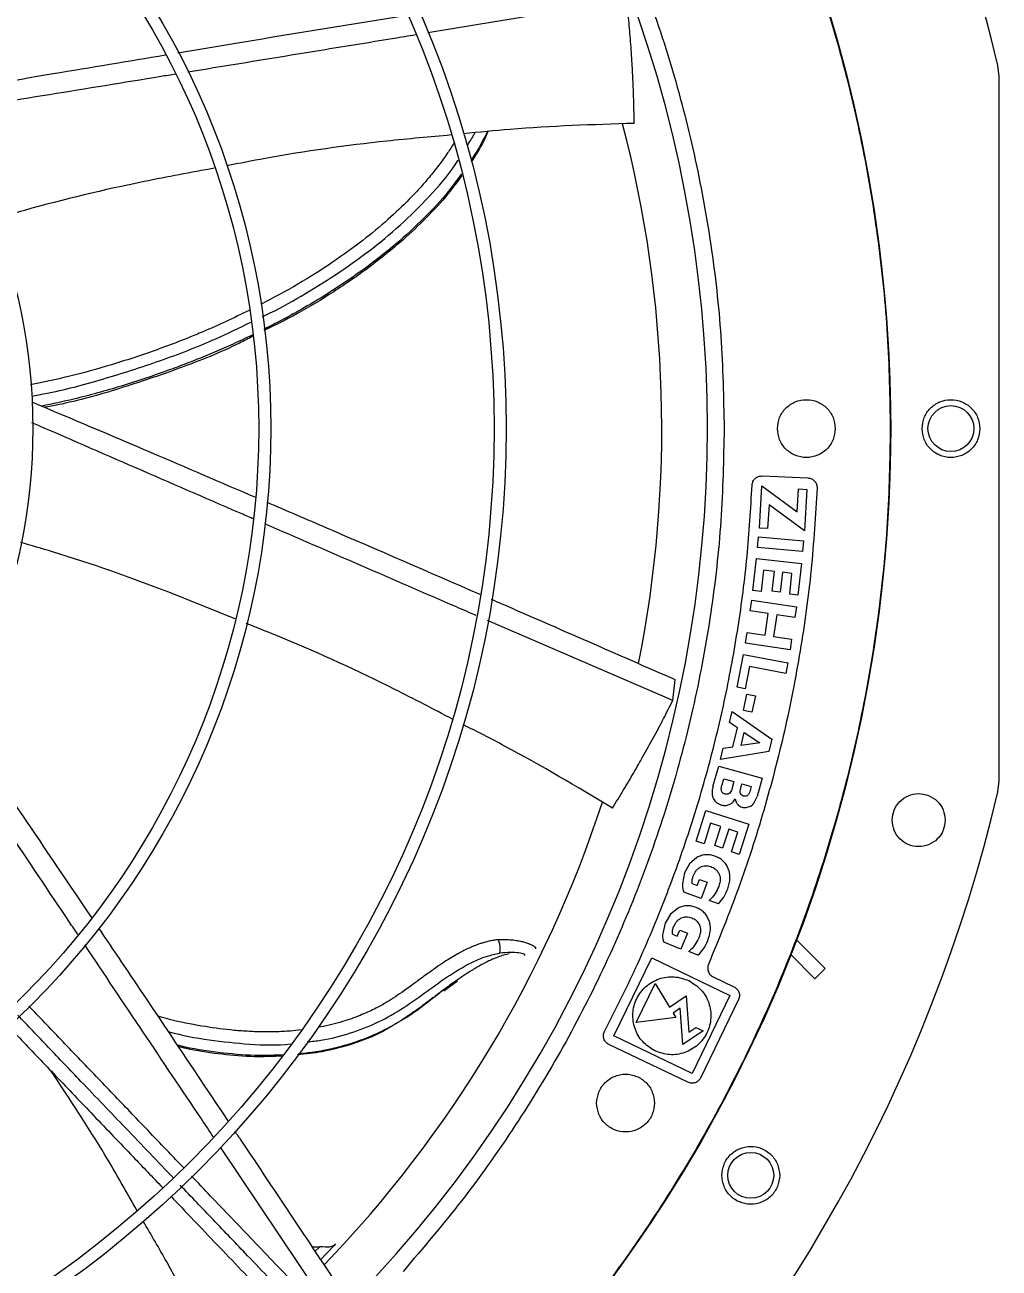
# Model space of a CAD drawing. Header units: inches. Extents: x 1229 to 1453, y -1023 to -720.
# Drawn here: x 1258.81 to 1266.77, y -752.12 to -741.96 of the extents above; entities that cross this region are included whole.
import ezdxf

# ---------------------------------------------------------------- set-up
doc = ezdxf.new("R2010")
doc.units = ezdxf.units.IN
doc.header["$MEASUREMENT"] = 0

msp = doc.modelspace()

# ---------------------------------------------------------------- linework, layer by layer
at = {"color": 18, "linetype": 'Continuous', "lineweight": 25, "true_color": 0x000000}
for p, q in [((1263.7307, -741.7608), (1262.1038, -742.0277)), ((1266.7723, -742.3832), (1266.7618, -742.2929)), ((1266.7724, -745.2608), (1266.7723, -742.3832)), ((1266.7723, -748.1384), (1266.7724, -745.2608)), ((1264.8135, -746.0736), (1264.8343, -745.7284)), ((1264.8343, -745.7284), (1265.123, -745.9421)), ((1264.8364, -745.6475), (1265.2101, -745.6638)), ((1265.123, -745.9421), (1265.1343, -745.7538)), ((1265.1343, -745.7538), (1265.2017, -745.7579)), ((1265.2017, -745.7579), (1265.1814, -746.0957)), ((1264.8924, -745.8835), (1264.8807, -746.0776)), ((1265.1814, -746.0957), (1264.8924, -745.8835)), ((1264.8807, -746.0776), (1264.8135, -746.0736)), ((1264.7988, -746.2333), (1264.8065, -746.1453)), ((1265.1659, -746.2654), (1264.7988, -746.2333)), ((1264.8065, -746.1453), (1265.1736, -746.1773)), ((1265.1736, -746.1773), (1265.1659, -746.2654)), ((1264.7616, -746.5837), (1264.791, -746.3224)), ((1264.791, -746.3224), (1265.1572, -746.3636)), ((1264.848, -746.4177), (1264.8285, -746.5913)), ((1264.9363, -746.4277), (1264.848, -746.4177)), ((1264.9181, -746.5897), (1264.9363, -746.4277)), ((1265.0032, -746.4352), (1264.9849, -746.5972)), ((1265.0802, -746.4438), (1265.0032, -746.4352)), ((1265.1572, -746.3636), (1265.1283, -746.621)), ((1265.0612, -746.6134), (1265.0802, -746.4438)), ((1264.8285, -746.5913), (1264.7616, -746.5837)), ((1264.9849, -746.5972), (1264.9181, -746.5897)), ((1265.1283, -746.621), (1265.0612, -746.6134)), ((1264.7391, -746.75), (1264.7521, -746.6626)), ((1264.7521, -746.6626), (1265.1166, -746.7171)), ((1265.1166, -746.7171), (1265.1035, -746.8045)), ((1264.1058, -747.4832), (1262.5938, -746.8286)), ((1264.8865, -746.772), (1264.7391, -746.75)), ((1264.8601, -746.9487), (1264.8865, -746.772)), ((1264.9567, -746.7825), (1264.9303, -746.9591)), ((1265.1035, -746.8045), (1264.9567, -746.7825)), ((1264.6996, -747.014), (1264.7127, -746.9266)), ((1264.7127, -746.9266), (1264.8601, -746.9487)), ((1265.0641, -747.0685), (1264.6996, -747.014)), ((1264.9303, -746.9591), (1265.0771, -746.9811)), ((1265.0771, -746.9811), (1265.0641, -747.0685)), ((1264.6327, -747.374), (1264.6831, -747.1068)), ((1264.6831, -747.1068), (1265.0452, -747.1751)), ((1264.7328, -747.2061), (1264.6988, -747.3865)), ((1265.0288, -747.262), (1264.7328, -747.2061)), ((1265.0452, -747.1751), (1265.0288, -747.262)), ((1264.1058, -747.4832), (1264.1261, -747.3121)), ((1264.6988, -747.3865), (1264.6327, -747.374)), ((1264.6831, -747.5641), (1264.7114, -747.4307)), ((1264.7114, -747.4307), (1264.7814, -747.4456)), ((1264.7814, -747.4456), (1264.753, -747.579)), ((1264.5697, -747.6632), (1264.5919, -747.5717)), ((1264.5919, -747.5717), (1264.9162, -747.798)), ((1264.753, -747.579), (1264.6831, -747.5641)), ((1264.6337, -747.7061), (1264.5697, -747.6632)), ((1264.5961, -747.8615), (1264.6337, -747.7061)), ((1264.6649, -747.851), (1264.6907, -747.744)), ((1264.6907, -747.744), (1264.8181, -747.8289)), ((1264.5191, -747.8727), (1264.5961, -747.8615)), ((1264.8181, -747.8289), (1264.6649, -747.851)), ((1264.9162, -747.798), (1264.8919, -747.8985)), ((1264.4966, -747.9658), (1264.5191, -747.8727)), ((1264.8919, -747.8985), (1264.4966, -747.9658)), ((1264.4344, -748.1859), (1264.4817, -748.0184)), ((1264.4817, -748.0184), (1264.8363, -748.1186)), ((1264.5086, -748.1707), (1264.5224, -748.1217)), ((1264.5224, -748.1217), (1264.6064, -748.1454)), ((1264.6064, -748.1454), (1264.5893, -748.2061)), ((1264.6584, -748.2089), (1264.6712, -748.1637)), ((1264.6712, -748.1637), (1264.7473, -748.1853)), ((1264.8363, -748.1186), (1264.7944, -748.2671)), ((1266.7618, -748.2287), (1266.7723, -748.1384)), ((1264.7473, -748.1853), (1264.7345, -748.2304)), ((1264.7714, -748.3175), (1264.7944, -748.2671)), ((1264.4727, -748.323), (1264.5041, -748.3369)), ((1264.2973, -748.6322), (1264.3773, -748.3817)), ((1264.3773, -748.3817), (1264.7284, -748.4938)), ((1264.4145, -748.4863), (1264.3614, -748.6527)), ((1264.4992, -748.5134), (1264.4145, -748.4863)), ((1264.4496, -748.6687), (1264.4992, -748.5134)), ((1264.5633, -748.5338), (1264.5137, -748.6891)), ((1264.6372, -748.5574), (1264.5633, -748.5338)), ((1264.5852, -748.72), (1264.6372, -748.5574)), ((1264.7284, -748.4938), (1264.6496, -748.7405)), ((1264.3614, -748.6527), (1264.2973, -748.6322)), ((1264.5137, -748.6891), (1264.4496, -748.6687)), ((1264.303, -748.7655), (1264.2437, -748.8161)), ((1264.6496, -748.7405), (1264.5852, -748.72)), ((1264.2437, -748.8161), (1264.2019, -748.8917)), ((1264.2019, -748.8917), (1264.1854, -748.978)), ((1264.2648, -748.9795), (1264.2654, -748.947)), ((1264.2648, -748.9795), (1264.3055, -748.9941)), ((1264.2654, -748.947), (1264.2724, -748.9192)), ((1264.3055, -748.9941), (1264.3233, -748.9447)), ((1264.3233, -748.9447), (1264.3868, -748.9675)), ((1264.3868, -748.9675), (1264.3393, -749.1001)), ((1264.3393, -749.1001), (1264.1972, -749.0492)), ((1264.1502, -749.1794), (1264.0889, -749.2275)), ((1264.4805, -749.143), (1264.4048, -749.1158)), ((1264.0889, -749.2275), (1264.044, -749.3013)), ((1264.044, -749.3013), (1264.0239, -749.3868)), ((1264.1032, -749.3916), (1264.1052, -749.3592)), ((1264.1052, -749.3592), (1264.1133, -749.3317)), ((1264.1433, -749.4079), (1264.1631, -749.3593)), ((1264.1631, -749.3593), (1264.2256, -749.3847)), ((1264.2256, -749.3847), (1264.1726, -749.5152)), ((1264.1726, -749.5152), (1264.0328, -749.4584)), ((1264.1032, -749.3916), (1264.1433, -749.4079)), ((1265.1162, -749.4383), (1265.352, -749.6741)), ((1263.6254, -750.2234), (1263.9338, -749.5854)), ((1263.9338, -749.5854), (1264.5719, -749.8938)), ((1264.312, -749.5638), (1264.2375, -749.5336)), ((1265.2668, -749.756), (1265.0694, -749.5586)), ((1265.352, -749.6741), (1265.2668, -749.756)), ((1262.2352, -749.8546), (1262.3485, -749.773)), ((1264.4363, -749.7413), (1264.6063, -749.8224)), ((1263.8082, -750.1148), (1263.9623, -749.7961)), ((1263.9623, -749.7961), (1264.0794, -749.9896)), ((1264.0794, -749.9896), (1264.2164, -749.897)), ((1264.2164, -749.897), (1264.2374, -750.1926)), ((1264.5719, -749.8938), (1264.2634, -750.5318)), ((1264.1671, -749.9982), (1264.1087, -750.0377)), ((1264.1882, -750.2945), (1264.1671, -749.9982)), ((1264.6443, -749.9256), (1264.3338, -750.568)), ((1264.1305, -750.074), (1263.8082, -750.1148)), ((1264.1087, -750.0377), (1264.1305, -750.074)), ((1264.3543, -750.1822), (1264.1882, -750.2945)), ((1264.2374, -750.1926), (1264.2951, -750.1536)), ((1264.2951, -750.1536), (1264.3543, -750.1822)), ((1264.2301, -750.6026), (1263.5847, -750.2948)), ((1264.2634, -750.5318), (1263.6254, -750.2234)), ((1261.3277, -752.5), (1260.4106, -751.1334)), ((1261.3321, -751.9423), (1261.3498, -751.9227)), ((1261.3495, -751.923), (1261.3404, -751.9353)), ((1261.2234, -751.9463), (1261.1831, -751.9853)), ((1261.2284, -752.0534), (1261.3404, -751.9353))]:
    msp.add_line(p, q, dxfattribs=at)
for centre, radius in [((1254.1739, -745.2608), 11.7126), ((1254.1739, -745.2608), 8.5704), ((1254.1739, -745.2608), 8.472), ((1254.1739, -745.2608), 6.6478), ((1254.1739, -745.2608), 6.5493), ((1254.1739, -745.2608), 4.7037), ((1266.3786, -745.2608), 0.1875), ((1264.7435, -751.3632), 0.1875)]:
    msp.add_circle(centre, radius, dxfattribs=at)
for radius, start, end in [(12.9331, 13.26667, 76.73333), (10.2157, 314.3624, 43.03697), (11.7147, 339.09994, 20.90006), (9.8425, 348.7557, 14.65988), (12.9331, 283.26667, 346.73333), (9.8425, 316.0273, 341.93053), (11.7147, 315.79736, 338.46866)]:
    msp.add_arc((1254.1739, -745.2608), radius, start, end, dxfattribs=at)
for points, knots in [([(1242.4643, -745.2608), (1242.4692, -745.0053), (1242.4788, -744.4944), (1242.5568, -743.7313), (1242.681, -742.9748), (1242.8553, -742.228), (1243.0778, -741.4942), (1243.3479, -740.7766), (1243.6644, -740.0781), (1244.0259, -739.4019), (1244.4308, -738.7507), (1244.8774, -738.1274), (1245.3639, -737.5347), (1245.8881, -736.975), (1246.4477, -736.4508), (1247.0405, -735.9644), (1247.6637, -735.5177), (1248.3149, -735.1128), (1248.9912, -734.7513), (1249.6896, -734.4349), (1250.4073, -734.1648), (1251.141, -733.9422), (1251.8878, -733.7681), (1252.6444, -733.6432), (1253.4075, -733.568), (1254.1739, -733.5429), (1254.9402, -733.568), (1255.7033, -733.6432), (1256.4599, -733.7681), (1257.2067, -733.9422), (1257.9404, -734.1648), (1258.6581, -734.4349), (1259.3565, -734.7513), (1260.0328, -735.1128), (1260.684, -735.5177), (1261.3073, -735.9644), (1261.9, -736.4508), (1262.4597, -736.975), (1262.9838, -737.5347), (1263.4703, -738.1274), (1263.9169, -738.7507), (1264.3218, -739.4019), (1264.6833, -740.0781), (1264.9998, -740.7766), (1265.2699, -741.4942), (1265.4924, -742.228), (1265.6667, -742.9748), (1265.7909, -743.7313), (1265.8689, -744.4944), (1265.8786, -745.0053), (1265.8834, -745.2608)], [0, 0, 0, 0, 0.0208333, 0.0416667, 0.0625, 0.0833333, 0.1041667, 0.125, 0.1458333, 0.1666667, 0.1875, 0.2083334, 0.2291667, 0.25, 0.2708334, 0.2916666, 0.3125, 0.3333333, 0.3541667, 0.375, 0.3958333, 0.4166666, 0.4375001, 0.4583333, 0.4791667, 0.5, 0.5208333, 0.5416667, 0.5625, 0.5833334, 0.6041667, 0.625, 0.6458334, 0.6666667, 0.6875, 0.7083334, 0.7291667, 0.75, 0.7708333, 0.7916667, 0.8125, 0.8333333, 0.8541667, 0.875, 0.8958333, 0.9166667, 0.9375, 0.9583333, 0.9791667, 1, 1, 1, 1]), ([(1261.9026, -738.3736), (1262.0658, -738.5646), (1262.3921, -738.9467), (1262.8271, -739.563), (1263.2192, -740.2068), (1263.5626, -740.8782), (1263.8566, -741.5725), (1264.0991, -742.2865), (1264.2893, -743.0162), (1264.4249, -743.7577), (1264.5102, -744.5073), (1264.5208, -745.0096), (1264.5261, -745.2608)], [0, 0, 0, 0, 0.1, 0.1999999, 0.3, 0.4, 0.5, 0.6, 0.7, 0.8, 0.9, 1, 1, 1, 1]), ([(1257.5643, -742.0208), (1257.6745, -741.9155), (1257.9068, -741.6935), (1258.2432, -741.372), (1258.5825, -741.0478), (1258.7996, -740.8403), (1258.9126, -740.7324)], [0, 0, 0, 0, 0.2443948, 0.5150108, 0.7476934, 1, 1, 1, 1]), ([(1257.6507, -742.1016), (1257.7017, -742.0529), (1257.8235, -741.9365), (1258.0249, -741.744), (1258.2413, -741.5372), (1258.4595, -741.3288), (1258.6772, -741.1207), (1258.856, -740.9498), (1258.9624, -740.8482), (1258.9896, -740.8222)], [0, 0, 0, 0, 0.1139081, 0.2717307, 0.4500735, 0.5981831, 0.7605219, 0.9387289, 1, 1, 1, 1]), ([(1263.7913, -742.7666), (1263.7904, -742.7082), (1263.7885, -742.5955), (1263.7824, -742.4324), (1263.7739, -742.268), (1263.7624, -742.1004), (1263.748, -741.9281), (1263.7364, -741.8158), (1263.7307, -741.7608)], [0, 0, 0, 0, 0.173712, 0.3354176, 0.48507629, 0.66326683, 0.83491621, 1, 1, 1, 1]), ([(1260.0621, -742.19), (1260.2371, -742.1607), (1260.8624, -742.056), (1261.4864, -741.9549), (1261.9358, -741.8821)], [0, 0, 0, 0, 0.2798091, 1, 1, 1, 1]), ([(1262.0045, -742.044), (1261.9467, -742.0535), (1261.328, -742.1551), (1260.707, -742.2563), (1260.1441, -742.3481)], [0, 0, 0, 0, 0.0934704, 1, 1, 1, 1]), ([(1258.0042, -742.5387), (1258.3512, -742.4786), (1259.0043, -742.3654), (1259.657, -742.2572), (1259.963, -742.2065)], [0, 0, 0, 0, 0.5312358, 1, 1, 1, 1]), ([(1260.0446, -742.3644), (1260.004, -742.371), (1259.358, -742.4766), (1258.7102, -742.5818), (1258.103, -742.6803)], [0, 0, 0, 0, 0.0626915, 1, 1, 1, 1]), ([(1263.7913, -742.7666), (1263.4526, -742.7773), (1262.9862, -742.792), (1262.5223, -742.8391), (1262.3953, -742.852)], [0, 0, 0, 0, 0.7262285, 1, 1, 1, 1]), ([(1262.2966, -742.8614), (1262.1214, -742.8771), (1261.6119, -742.9226), (1260.9995, -743.0082), (1260.5661, -743.0931), (1260.4618, -743.1135)], [0, 0, 0, 0, 0.2848891, 0.8279514, 1, 1, 1, 1]), ([(1262.4263, -742.9491), (1262.4466, -742.9195), (1262.4702, -742.8853), (1262.4869, -742.8482), (1262.4892, -742.8431)], [0, 0, 0, 0, 0.8631907, 1, 1, 1, 1]), ([(1262.5915, -742.8334), (1262.5697, -742.877), (1262.5288, -742.9586), (1262.4789, -743.036), (1262.4556, -743.0721)], [0, 0, 0, 0, 0.5342324, 1, 1, 1, 1]), ([(1262.5962, -742.8329), (1262.5852, -742.8586), (1262.5482, -742.9452), (1262.4952, -743.0254), (1262.458, -743.0819)], [0, 0, 0, 0, 0.2958955, 1, 1, 1, 1]), ([(1262.318, -742.9285), (1262.3013, -742.9552), (1262.2627, -743.0168), (1262.1954, -743.1092), (1262.1187, -743.206), (1262.0381, -743.2985), (1261.9277, -743.4153), (1261.7751, -743.56), (1261.5664, -743.7328), (1261.3201, -743.9103), (1261.0433, -744.0867), (1260.8432, -744.1922), (1260.7419, -744.2456)], [0, 0, 0, 0, 0.04575286, 0.10577289, 0.16526377, 0.224217, 0.2826204, 0.39670815, 0.52664465, 0.67245728, 0.83415998, 1, 1, 1, 1]), ([(1260.7534, -744.346), (1260.7747, -744.336), (1260.8954, -744.2795), (1261.1068, -744.1575), (1261.3881, -743.9832), (1261.6574, -743.7885), (1261.9138, -743.5745), (1262.1468, -743.3354), (1262.2938, -743.1645), (1262.352, -743.0698), (1262.3524, -743.0692)], [0, 0, 0, 0, 0.0343848, 0.1942245, 0.3543083, 0.5147055, 0.6755263, 0.8369127, 0.9989719, 1, 1, 1, 1]), ([(1260.3606, -743.1329), (1260.1695, -743.1682), (1259.6489, -743.2645), (1259.0465, -743.4069), (1258.6399, -743.5269), (1258.5547, -743.552)], [0, 0, 0, 0, 0.3142334, 0.856302, 1, 1, 1, 1]), ([(1262.3795, -743.1798), (1262.3443, -743.2284), (1262.2524, -743.3553), (1262.073, -743.5468), (1261.8433, -743.7589), (1261.5694, -743.973), (1261.2506, -744.186), (1260.9735, -744.3443), (1260.8071, -744.429), (1260.7653, -744.4502)], [0, 0, 0, 0, 0.08716311, 0.22789096, 0.37828437, 0.53834432, 0.7290862, 0.9319721, 1, 1, 1, 1]), ([(1262.3825, -743.1922), (1262.3456, -743.2428), (1262.2571, -743.3642), (1262.0942, -743.54), (1261.8808, -743.7421), (1261.6285, -743.9454), (1261.3378, -744.145), (1261.0514, -744.3201), (1260.8564, -744.416), (1260.7665, -744.4602)], [0, 0, 0, 0, 0.09106796, 0.21831199, 0.3455695, 0.51522921, 0.68489965, 0.85457478, 1, 1, 1, 1]), ([(1260.6447, -744.2957), (1260.5197, -744.3557), (1260.3568, -744.4338), (1260.1504, -744.5184), (1260.031, -744.5653), (1259.9082, -744.6109), (1259.7821, -744.6553), (1259.6526, -744.6982), (1259.4492, -744.7614), (1259.1853, -744.8347), (1258.9633, -744.8821), (1258.8595, -744.9043)], [0, 0, 0, 0, 0.21889072, 0.28513227, 0.35285477, 0.42205675, 0.49273469, 0.56488542, 0.63850664, 0.83103353, 1, 1, 1, 1]), ([(1258.8692, -744.9945), (1258.9054, -744.9882), (1259.1014, -744.954), (1259.4515, -744.8593), (1259.9172, -744.7109), (1260.3213, -744.5557), (1260.5639, -744.4372), (1260.659, -744.3908)], [0, 0, 0, 0, 0.0584944, 0.3166927, 0.5749472, 0.8333561, 1, 1, 1, 1]), ([(1260.6745, -744.4943), (1260.6532, -744.5047), (1260.5812, -744.5399), (1260.4577, -744.5955), (1260.305, -744.661), (1260.1534, -744.7218), (1259.9202, -744.8099), (1259.6078, -744.9138), (1259.2569, -745.013), (1259.0388, -745.0589), (1258.9518, -745.0773)], [0, 0, 0, 0, 0.03883291, 0.13107435, 0.22186732, 0.31121139, 0.39910561, 0.63143158, 0.85299512, 1, 1, 1, 1]), ([(1260.6763, -744.5061), (1260.6394, -744.5252), (1260.4467, -744.6249), (1260.0825, -744.7695), (1259.5874, -744.9373), (1259.2167, -745.0426), (1259.0103, -745.0803), (1258.9744, -745.0868)], [0, 0, 0, 0, 0.0685357, 0.3586553, 0.648786, 0.9389346, 1, 1, 1, 1]), ([(1258.8709, -745.043), (1259.1943, -745.1795), (1259.8047, -745.4373), (1260.412, -745.6991), (1260.6976, -745.8222)], [0, 0, 0, 0, 0.5297576, 1, 1, 1, 1]), ([(1264.9613, -745.2608), (1264.9648, -745.2299), (1264.9719, -745.168), (1265.0265, -745.0894), (1265.1046, -745.0369), (1265.1975, -745.0184), (1265.2903, -745.0369), (1265.3684, -745.0894), (1265.423, -745.168), (1265.4301, -745.2299), (1265.4337, -745.2608)], [0, 0, 0, 0, 0.1250003, 0.2500003, 0.3749989, 0.4999984, 0.6250011, 0.7499997, 0.8749997, 1, 1, 1, 1]), ([(1266.1424, -745.2608), (1266.1459, -745.2299), (1266.153, -745.1684), (1266.207, -745.0902), (1266.2842, -745.0376), (1266.3767, -745.0184), (1266.47, -745.0362), (1266.5488, -745.0886), (1266.604, -745.1675), (1266.6112, -745.2297), (1266.6148, -745.2608)], [0, 0, 0, 0, 0.1248118, 0.2487714, 0.3724205, 0.4972353, 0.6229443, 0.7486446, 0.8743275, 1, 1, 1, 1]), ([(1260.6754, -745.9968), (1260.6388, -745.9809), (1260.038, -745.7203), (1259.436, -745.4585), (1258.8707, -745.2126)], [0, 0, 0, 0, 0.0609474, 1, 1, 1, 1]), ([(1265.8834, -745.2608), (1265.8786, -745.5163), (1265.8689, -746.0272), (1265.7909, -746.7903), (1265.6667, -747.5468), (1265.4924, -748.2936), (1265.2699, -749.0274), (1264.9998, -749.745), (1264.6833, -750.4435), (1264.3218, -751.1197), (1263.9169, -751.7709), (1263.4703, -752.3942), (1262.9838, -752.9869), (1262.4597, -753.5466), (1261.9, -754.0708), (1261.3073, -754.5572), (1260.684, -755.0039), (1260.0328, -755.4088), (1259.3565, -755.7703), (1258.6581, -756.0867), (1257.9404, -756.3568), (1257.2067, -756.5794), (1256.4599, -756.7535), (1255.7033, -756.8784), (1254.9402, -756.9536), (1254.1739, -756.9787), (1253.4075, -756.9536), (1252.6444, -756.8784), (1251.8878, -756.7535), (1251.141, -756.5794), (1250.4073, -756.3568), (1249.6896, -756.0867), (1248.9912, -755.7702), (1248.3149, -755.4088), (1247.6637, -755.0039), (1247.0405, -754.5572), (1246.4477, -754.0708), (1245.8881, -753.5466), (1245.3639, -752.9869), (1244.8774, -752.3942), (1244.4308, -751.7709), (1244.0259, -751.1197), (1243.6644, -750.4435), (1243.3479, -749.745), (1243.0778, -749.0274), (1242.8553, -748.2936), (1242.681, -747.5468), (1242.5568, -746.7903), (1242.4788, -746.0272), (1242.4692, -745.5163), (1242.4643, -745.2608)], [0, 0, 0, 0, 0.0208333, 0.0416667, 0.0625, 0.0833333, 0.1041667, 0.125, 0.1458333, 0.1666667, 0.1875, 0.2083333, 0.2291667, 0.25, 0.2708333, 0.2916666, 0.3125, 0.3333333, 0.3541666, 0.375, 0.3958333, 0.4166666, 0.4375, 0.4583333, 0.4791667, 0.5, 0.5208333, 0.5416667, 0.5624999, 0.5833334, 0.6041667, 0.625, 0.6458333, 0.6666667, 0.6875, 0.7083334, 0.7291666, 0.75, 0.7708333, 0.7916666, 0.8125, 0.8333333, 0.8541667, 0.875, 0.8958333, 0.9166667, 0.9375, 0.9583333, 0.9791667, 1, 1, 1, 1]), ([(1264.5261, -745.2608), (1264.5208, -745.512), (1264.5102, -746.0143), (1264.4249, -746.7639), (1264.2893, -747.5054), (1264.0991, -748.2351), (1263.8566, -748.949), (1263.5626, -749.6434), (1263.2192, -750.3147), (1262.8271, -750.9586), (1262.3921, -751.5749), (1262.0658, -751.957), (1261.9026, -752.148)], [0, 0, 0, 0, 0.10000001, 0.20000001, 0.30000005, 0.40000004, 0.49999999, 0.59999998, 0.70000005, 0.80000007, 0.90000005, 1, 1, 1, 1]), ([(1265.4337, -745.2608), (1265.4301, -745.2917), (1265.423, -745.3535), (1265.3684, -745.4322), (1265.2903, -745.4847), (1265.1975, -745.5032), (1265.1046, -745.4847), (1265.0265, -745.4322), (1264.9719, -745.3535), (1264.9648, -745.2917), (1264.9613, -745.2608)], [0, 0, 0, 0, 0.1250003, 0.2500003, 0.3749989, 0.5000016, 0.6250011, 0.7499997, 0.8749997, 1, 1, 1, 1]), ([(1266.6148, -745.2608), (1266.6112, -745.2919), (1266.604, -745.3541), (1266.5488, -745.433), (1266.47, -745.4854), (1266.3767, -745.5032), (1266.2842, -745.484), (1266.2071, -745.4314), (1266.153, -745.3533), (1266.1459, -745.2917), (1266.1424, -745.2608)], [0, 0, 0, 0, 0.1256863, 0.2513821, 0.3770963, 0.5028119, 0.6275054, 0.751093, 0.8750863, 1, 1, 1, 1]), ([(1263.5489, -750.1871), (1263.6365, -750.0137), (1263.8118, -749.6669), (1264.0378, -749.1295), (1264.2361, -748.5813), (1264.4034, -748.0229), (1264.5399, -747.4562), (1264.6445, -746.8827), (1264.7197, -746.3045), (1264.7428, -745.9167), (1264.7543, -745.7228)], [0, 0, 0, 0, 0.1250001, 0.2500001, 0.375, 0.5, 0.625, 0.75, 0.875, 1, 1, 1, 1]), ([(1264.7543, -745.7228), (1264.756, -745.7125), (1264.7592, -745.692), (1264.7785, -745.6668), (1264.8053, -745.6497), (1264.8261, -745.6483), (1264.8364, -745.6475)], [0, 0, 0, 0, 0.2499946, 0.4999976, 0.75, 1, 1, 1, 1]), ([(1265.2101, -745.6638), (1265.2203, -745.6655), (1265.2409, -745.6687), (1265.2661, -745.6881), (1265.2831, -745.7149), (1265.2846, -745.7356), (1265.2853, -745.7459)], [0, 0, 0, 0, 0.2499998, 0.4999981, 0.7500005, 1, 1, 1, 1]), ([(1265.2853, -745.7459), (1265.2717, -745.9686), (1265.2445, -746.414), (1265.1528, -747.0773), (1265.0245, -747.7343), (1264.8554, -748.382), (1264.6505, -749.0196), (1264.482, -749.4327), (1264.3978, -749.6393)], [0, 0, 0, 0, 0.1666667, 0.3333333, 0.5, 0.6666667, 0.8333332, 1, 1, 1, 1]), ([(1260.7892, -745.8615), (1260.9517, -745.9312), (1261.5337, -746.181), (1262.1127, -746.433), (1262.53, -746.6147)], [0, 0, 0, 0, 0.27920894, 1, 1, 1, 1]), ([(1262.5013, -746.7886), (1262.4473, -746.7652), (1261.8728, -746.5165), (1261.2967, -746.2664), (1260.7747, -746.0398)], [0, 0, 0, 0, 0.0940737, 1, 1, 1, 1]), ([(1260.5304, -746.816), (1260.3501, -746.7423), (1259.8595, -746.5416), (1259.2738, -746.335), (1258.8654, -746.2157), (1258.7786, -746.1904)], [0, 0, 0, 0, 0.3140168, 0.8542727, 1, 1, 1, 1]), ([(1262.6231, -746.6551), (1262.6505, -746.667), (1263.1533, -746.8851), (1263.6533, -747.1046), (1264.1261, -747.3121)], [0, 0, 0, 0, 0.054344, 1, 1, 1, 1]), ([(1262.3062, -747.6347), (1262.1497, -747.5528), (1261.6959, -747.3154), (1261.1327, -747.0556), (1260.7212, -746.8922), (1260.6214, -746.8526)], [0, 0, 0, 0, 0.2851624, 0.8266136, 1, 1, 1, 1]), ([(1263.6131, -748.3621), (1263.6438, -748.3125), (1263.7032, -748.2167), (1263.7862, -748.0761), (1263.8679, -747.9332), (1263.9489, -747.7861), (1264.03, -747.6333), (1264.0809, -747.5325), (1264.1058, -747.4832)], [0, 0, 0, 0, 0.1737122, 0.3354178, 0.4850765, 0.6632671, 0.8349161, 1, 1, 1, 1]), ([(1258.2402, -747.6128), (1258.4394, -747.9039), (1258.8137, -748.4509), (1259.1832, -748.9997), (1259.3561, -749.2565)], [0, 0, 0, 0, 0.5320889, 1, 1, 1, 1]), ([(1259.2452, -749.3945), (1259.223, -749.3615), (1258.8587, -748.8178), (1258.494, -748.2724), (1258.1515, -747.7601)], [0, 0, 0, 0, 0.0607335, 1, 1, 1, 1]), ([(1263.6131, -748.3621), (1263.3223, -748.188), (1262.9229, -747.9487), (1262.508, -747.738), (1262.3951, -747.6806)], [0, 0, 0, 0, 0.7277419, 1, 1, 1, 1]), ([(1264.4344, -748.1859), (1264.4314, -748.1975), (1264.4259, -748.2187), (1264.427, -748.2406), (1264.4276, -748.2505)], [0, 0, 0, 0, 0.5467998, 1, 1, 1, 1]), ([(1264.4276, -748.2505), (1264.429, -748.2589), (1264.4318, -748.2747), (1264.4396, -748.2886), (1264.4433, -748.295)], [0, 0, 0, 0, 0.5380935, 1, 1, 1, 1]), ([(1264.5054, -748.2242), (1264.5044, -748.2209), (1264.5024, -748.2135), (1264.5025, -748.1952), (1264.506, -748.181), (1264.5086, -748.1707)], [0, 0, 0, 0, 0.1913731, 0.417736, 1, 1, 1, 1]), ([(1264.5343, -748.2476), (1264.5308, -748.2465), (1264.5242, -748.2444), (1264.5158, -748.2392), (1264.5092, -748.2325), (1264.5066, -748.227), (1264.5054, -748.2242)], [0, 0, 0, 0, 0.2803289, 0.5308512, 0.765229, 1, 1, 1, 1]), ([(1264.5683, -748.2414), (1264.5659, -748.2431), (1264.5612, -748.2464), (1264.5527, -748.249), (1264.5435, -748.2495), (1264.5374, -748.2482), (1264.5343, -748.2476)], [0, 0, 0, 0, 0.24471167, 0.48287325, 0.72999598, 1, 1, 1, 1]), ([(1264.5893, -748.2061), (1264.587, -748.2133), (1264.5826, -748.2267), (1264.5728, -748.2367), (1264.5683, -748.2414)], [0, 0, 0, 0, 0.54013367, 1, 1, 1, 1]), ([(1264.6613, -748.2464), (1264.66, -748.2439), (1264.6573, -748.2389), (1264.6552, -748.226), (1264.6571, -748.216), (1264.6584, -748.2089)], [0, 0, 0, 0, 0.2142756, 0.4452135, 1, 1, 1, 1]), ([(1264.6845, -748.264), (1264.6799, -748.2622), (1264.6705, -748.2585), (1264.6644, -748.2505), (1264.6613, -748.2464)], [0, 0, 0, 0, 0.4914978, 1, 1, 1, 1]), ([(1264.7133, -748.2609), (1264.7086, -748.2628), (1264.6993, -748.2666), (1264.6894, -748.2649), (1264.6845, -748.264)], [0, 0, 0, 0, 0.50574, 1, 1, 1, 1]), ([(1264.7345, -748.2304), (1264.7322, -748.2372), (1264.7288, -748.2466), (1264.7204, -748.2565), (1264.7156, -748.2595), (1264.7133, -748.2609)], [0, 0, 0, 0, 0.5562231, 0.7866078, 1, 1, 1, 1]), ([(1265.8983, -748.4604), (1265.9015, -748.4321), (1265.908, -748.3756), (1265.9577, -748.3038), (1266.0286, -748.2556), (1266.1133, -748.2382), (1266.1987, -748.2545), (1266.2709, -748.3026), (1266.3215, -748.3749), (1266.3281, -748.4319), (1266.3314, -748.4604)], [0, 0, 0, 0, 0.1247761, 0.2492681, 0.3731868, 0.4974528, 0.6229639, 0.7486573, 0.8743365, 1, 1, 1, 1]), ([(1264.4433, -748.295), (1264.4475, -748.3006), (1264.4557, -748.3116), (1264.4671, -748.3192), (1264.4727, -748.323)], [0, 0, 0, 0, 0.5097691, 1, 1, 1, 1]), ([(1264.5041, -748.3369), (1264.5145, -748.339), (1264.5354, -748.3432), (1264.5559, -748.337), (1264.5661, -748.3339)], [0, 0, 0, 0, 0.4994816, 1, 1, 1, 1]), ([(1264.5661, -748.3339), (1264.5757, -748.3287), (1264.5966, -748.3175), (1264.6094, -748.2976), (1264.6163, -748.2869)], [0, 0, 0, 0, 0.46414611, 1, 1, 1, 1]), ([(1264.6163, -748.2869), (1264.6185, -748.2956), (1264.6225, -748.312), (1264.6355, -748.3325), (1264.6527, -748.3474), (1264.6663, -748.3525), (1264.6733, -748.3551)], [0, 0, 0, 0, 0.2841584, 0.5380658, 0.763517, 1, 1, 1, 1]), ([(1264.6733, -748.3551), (1264.6786, -748.3563), (1264.6893, -748.3588), (1264.7128, -748.3579), (1264.7291, -748.3508), (1264.7403, -748.3459)], [0, 0, 0, 0, 0.2365317, 0.4755711, 1, 1, 1, 1]), ([(1264.7403, -748.3459), (1264.746, -748.3423), (1264.758, -748.3347), (1264.7668, -748.3235), (1264.7714, -748.3175)], [0, 0, 0, 0, 0.4726028, 1, 1, 1, 1]), ([(1266.3314, -748.4604), (1266.3281, -748.4889), (1266.3215, -748.5458), (1266.2709, -748.6181), (1266.1987, -748.6662), (1266.1131, -748.6826), (1266.0281, -748.6649), (1265.9573, -748.6165), (1265.908, -748.5449), (1265.9015, -748.4886), (1265.8983, -748.4604)], [0, 0, 0, 0, 0.1256207, 0.2512443, 0.3768827, 0.5025359, 0.6279122, 0.7518756, 0.8754947, 1, 1, 1, 1]), ([(1264.4504, -748.7551), (1264.4376, -748.7512), (1264.4127, -748.7436), (1264.3741, -748.7423), (1264.3368, -748.7488), (1264.3144, -748.7599), (1264.303, -748.7655)], [0, 0, 0, 0, 0.2634457, 0.5098828, 0.7511869, 1, 1, 1, 1]), ([(1264.5599, -748.8574), (1264.5545, -748.8458), (1264.5438, -748.8227), (1264.5186, -748.7938), (1264.4874, -748.7703), (1264.463, -748.7603), (1264.4504, -748.7551)], [0, 0, 0, 0, 0.2486275, 0.4900013, 0.7365508, 1, 1, 1, 1]), ([(1264.2724, -748.9192), (1264.2793, -748.9036), (1264.2893, -748.8808), (1264.3118, -748.8572), (1264.3247, -748.8491), (1264.331, -748.845)], [0, 0, 0, 0, 0.5269166, 0.7659703, 1, 1, 1, 1]), ([(1264.331, -748.845), (1264.3377, -748.8419), (1264.3507, -748.8358), (1264.3802, -748.8305), (1264.402, -748.8358), (1264.4168, -748.8394)], [0, 0, 0, 0, 0.2477257, 0.4895993, 1, 1, 1, 1]), ([(1264.4168, -748.8394), (1264.4299, -748.8453), (1264.4564, -748.8574), (1264.473, -748.8815), (1264.4814, -748.8938)], [0, 0, 0, 0, 0.490678, 1, 1, 1, 1]), ([(1264.5559, -749.0206), (1264.564, -748.9922), (1264.5757, -748.9509), (1264.5721, -748.8948), (1264.5639, -748.8698), (1264.5599, -748.8574)], [0, 0, 0, 0, 0.5270945, 0.7661357, 1, 1, 1, 1]), ([(1264.1854, -748.978), (1264.1852, -748.9914), (1264.185, -749.0159), (1264.1934, -749.0389), (1264.1972, -749.0492)], [0, 0, 0, 0, 0.5505471, 1, 1, 1, 1]), ([(1264.4814, -748.8938), (1264.4848, -748.901), (1264.4919, -748.9159), (1264.4955, -748.9534), (1264.4875, -748.9817), (1264.4818, -749.0016)], [0, 0, 0, 0, 0.2144941, 0.4444935, 1, 1, 1, 1]), ([(1264.4818, -749.0016), (1264.4729, -749.022), (1264.4542, -749.0648), (1264.4217, -749.0983), (1264.4048, -749.1158)], [0, 0, 0, 0, 0.4782687, 1, 1, 1, 1]), ([(1264.4805, -749.143), (1264.4957, -749.1261), (1264.5283, -749.09), (1264.5463, -749.0448), (1264.5559, -749.0206)], [0, 0, 0, 0, 0.46563761, 1, 1, 1, 1]), ([(1264.2979, -749.175), (1264.2852, -749.1706), (1264.2607, -749.1621), (1264.2222, -749.1591), (1264.1847, -749.1641), (1264.1618, -749.1743), (1264.1502, -749.1794)], [0, 0, 0, 0, 0.263448, 0.5098858, 0.751189, 1, 1, 1, 1]), ([(1264.403, -749.2818), (1264.3981, -749.2699), (1264.3884, -749.2465), (1264.3644, -749.2165), (1264.3342, -749.1917), (1264.3103, -749.1807), (1264.2979, -749.175)], [0, 0, 0, 0, 0.2486325, 0.4900052, 0.7365447, 1, 1, 1, 1]), ([(1264.1133, -749.3317), (1264.1209, -749.3163), (1264.1318, -749.294), (1264.1552, -749.2713), (1264.1684, -749.2638), (1264.1749, -749.26)], [0, 0, 0, 0, 0.5269202, 0.765962, 1, 1, 1, 1]), ([(1264.1749, -749.26), (1264.1817, -749.2572), (1264.195, -749.2515), (1264.2246, -749.2475), (1264.2462, -749.2537), (1264.2609, -749.2579)], [0, 0, 0, 0, 0.2477305, 0.4895972, 1, 1, 1, 1]), ([(1264.2609, -749.2579), (1264.2737, -749.2644), (1264.2997, -749.2775), (1264.3152, -749.3023), (1264.3232, -749.3149)], [0, 0, 0, 0, 0.4906758, 1, 1, 1, 1]), ([(1264.3924, -749.4447), (1264.4016, -749.4167), (1264.4151, -749.3759), (1264.4137, -749.3197), (1264.4066, -749.2943), (1264.403, -749.2818)], [0, 0, 0, 0, 0.52709404, 0.76613569, 1, 1, 1, 1]), ([(1259.417, -749.3467), (1259.5151, -749.4919), (1259.8688, -750.0153), (1260.2187, -750.539), (1260.4715, -750.9175)], [0, 0, 0, 0, 0.2773284, 1, 1, 1, 1]), ([(1264.0239, -749.3868), (1264.0232, -749.4003), (1264.022, -749.4247), (1264.0295, -749.448), (1264.0328, -749.4584)], [0, 0, 0, 0, 0.5505482, 1, 1, 1, 1]), ([(1264.3232, -749.3149), (1264.3263, -749.3222), (1264.3327, -749.3374), (1264.3348, -749.3751), (1264.3256, -749.4029), (1264.3191, -749.4226)], [0, 0, 0, 0, 0.2144989, 0.4444966, 1, 1, 1, 1]), ([(1260.3541, -751.0492), (1260.321, -750.9999), (1259.9711, -750.4785), (1259.6204, -749.9549), (1259.3029, -749.4807)], [0, 0, 0, 0, 0.0944067, 1, 1, 1, 1]), ([(1262.6814, -749.437), (1262.6703, -749.4383), (1262.6475, -749.4411), (1262.6126, -749.4477), (1262.5763, -749.4564), (1262.5432, -749.4661), (1262.5095, -749.4777), (1262.4732, -749.4917), (1262.432, -749.5099), (1262.3903, -749.5305), (1262.3449, -749.5551), (1262.2945, -749.5848), (1262.2346, -749.6231), (1262.1649, -749.6708), (1262.0793, -749.732), (1261.987, -749.8001), (1261.8999, -749.8631), (1261.8245, -749.9145), (1261.7506, -749.9604), (1261.6612, -750.0087), (1261.5456, -750.0609), (1261.3999, -750.1112), (1261.2841, -750.1419), (1261.2168, -750.1527), (1261.2099, -750.1538)], [0, 0, 0, 0, 0.0202483, 0.0414534, 0.0635798, 0.0866, 0.1026437, 0.1267157, 0.1553626, 0.182381, 0.2090208, 0.2469633, 0.2866201, 0.3364241, 0.3996143, 0.4780489, 0.5477249, 0.5993163, 0.6481885, 0.7096706, 0.7866943, 0.8792852, 0.9875744, 1, 1, 1, 1]), ([(1262.6814, -749.437), (1262.6941, -749.4363), (1262.7223, -749.4347), (1262.7679, -749.4359), (1262.8128, -749.4403), (1262.8533, -749.4471), (1262.8882, -749.4553), (1262.9241, -749.4663), (1262.956, -749.4803), (1262.9835, -749.4971), (1262.9847, -749.5075), (1262.9853, -749.513)], [0, 0, 0, 0, 0.0797342, 0.1782556, 0.2969954, 0.3879448, 0.4805745, 0.5825715, 0.7201796, 0.8534806, 1, 1, 1, 1]), ([(1262.6914, -749.548), (1262.6924, -749.5457), (1262.6946, -749.541), (1262.6966, -749.5301), (1262.6973, -749.5165), (1262.6966, -749.5005), (1262.6944, -749.4834), (1262.6909, -749.4664), (1262.6865, -749.4506), (1262.6831, -749.4414), (1262.6814, -749.437)], [0, 0, 0, 0, 0.1149685, 0.2381233, 0.3674121, 0.4999945, 0.6325803, 0.7618668, 0.8850252, 1, 1, 1, 1]), ([(1264.3191, -749.4226), (1264.3094, -749.4427), (1264.2889, -749.4846), (1264.2551, -749.5168), (1264.2375, -749.5336)], [0, 0, 0, 0, 0.4782701, 1, 1, 1, 1]), ([(1264.312, -749.5638), (1264.3279, -749.5476), (1264.3619, -749.5129), (1264.3818, -749.4685), (1264.3924, -749.4447)], [0, 0, 0, 0, 0.465642, 1, 1, 1, 1]), ([(1261.1207, -750.2723), (1261.1581, -750.2683), (1261.2787, -750.2554), (1261.4752, -750.2036), (1261.7038, -750.1155), (1261.9092, -749.9953), (1262.0966, -749.8592), (1262.2831, -749.7247), (1262.449, -749.6263), (1262.5884, -749.5697), (1262.6573, -749.5552), (1262.6914, -749.548)], [0, 0, 0, 0, 0.0620614, 0.2004007, 0.3390282, 0.477389, 0.6126252, 0.7451511, 0.8746434, 0.9381013, 1, 1, 1, 1]), ([(1262.7685, -749.554), (1262.7543, -749.557), (1262.7256, -749.563), (1262.6796, -749.5788), (1262.6291, -749.5994), (1262.5727, -749.6265), (1262.5251, -749.6527), (1262.4906, -749.6729), (1262.4691, -749.6858), (1262.4436, -749.7017), (1262.4141, -749.7205), (1262.3809, -749.7425), (1262.3577, -749.7585), (1262.3454, -749.7669)], [0, 0, 0, 0, 0.1134613, 0.2288293, 0.3287244, 0.4662082, 0.6156025, 0.655734, 0.7054733, 0.7648023, 0.8336923, 0.9121068, 1, 1, 1, 1]), ([(1262.8974, -749.5658), (1262.8975, -749.5623), (1262.8978, -749.5552), (1262.8516, -749.5452), (1262.7829, -749.5387), (1262.7218, -749.5449), (1262.6914, -749.548)], [0, 0, 0, 0, 0.244465, 0.4943353, 0.7479238, 1, 1, 1, 1]), ([(1264.3978, -749.6393), (1264.3949, -749.649), (1264.389, -749.6683), (1264.3949, -749.6987), (1264.4105, -749.7253), (1264.4277, -749.736), (1264.4363, -749.7413)], [0, 0, 0, 0, 0.25000063, 0.50000106, 0.74999905, 1, 1, 1, 1]), ([(1262.3454, -749.7669), (1262.3365, -749.7732), (1262.3129, -749.7897), (1262.2691, -749.8213), (1262.2082, -749.8664), (1262.1402, -749.9179), (1262.077, -749.9655), (1262.025, -750.0039), (1261.9808, -750.0355), (1261.9283, -750.0717), (1261.8689, -750.11), (1261.8037, -750.1478), (1261.7217, -750.1908), (1261.6077, -750.2424), (1261.4668, -750.2919), (1261.3184, -750.3307), (1261.1822, -750.3574), (1261.0886, -750.3671), (1261.0455, -750.3716)], [0, 0, 0, 0, 0.0226466, 0.0594579, 0.1121188, 0.18067, 0.2382732, 0.2787249, 0.3169191, 0.3528546, 0.4128521, 0.4651757, 0.5097694, 0.6049168, 0.722402, 0.8131431, 0.9137906, 1, 1, 1, 1]), ([(1263.9599, -750.3456), (1263.9244, -750.3231), (1263.8535, -750.2782), (1263.7901, -750.1656), (1263.7721, -750.0399), (1263.8042, -749.9163), (1263.8812, -749.8143), (1263.9908, -749.7503), (1264.1184, -749.7302), (1264.1977, -749.7578), (1264.2373, -749.7717)], [0, 0, 0, 0, 0.1249989, 0.249999, 0.3749995, 0.4999997, 0.6250004, 0.7500004, 0.8750011, 1, 1, 1, 1]), ([(1264.2373, -749.7717), (1264.2728, -749.7942), (1264.3437, -749.8391), (1264.4072, -749.9516), (1264.4251, -750.0773), (1264.393, -750.2009), (1264.3161, -750.3029), (1264.2064, -750.3669), (1264.0788, -750.3871), (1263.9996, -750.3594), (1263.9599, -750.3456)], [0, 0, 0, 0, 0.1250004, 0.2500001, 0.3749999, 0.4999991, 0.6249992, 0.749999, 0.8749993, 1, 1, 1, 1]), ([(1262.2288, -749.8533), (1262.1987, -749.8757), (1262.102, -749.9477), (1261.9889, -750.0413), (1261.8915, -750.0965), (1261.8665, -750.1107)], [0, 0, 0, 0, 0.2504701, 0.807585, 1, 1, 1, 1]), ([(1264.6063, -749.8224), (1264.615, -749.8278), (1264.6323, -749.8386), (1264.648, -749.8657), (1264.6536, -749.8964), (1264.6474, -749.9158), (1264.6443, -749.9256)], [0, 0, 0, 0, 0.2500103, 0.5000071, 0.750003, 1, 1, 1, 1]), ([(1260.1077, -751.2992), (1260.074, -751.264), (1259.9409, -751.1247), (1259.7159, -750.8892), (1259.4272, -750.5871), (1259.1509, -750.298), (1258.9554, -750.0935), (1258.8573, -749.9908), (1258.8467, -749.9797)], [0, 0, 0, 0, 0.0807324, 0.3190581, 0.5368029, 0.7681613, 0.9748427, 1, 1, 1, 1]), ([(1260.0297, -751.3886), (1259.8988, -751.2516), (1259.6468, -750.9879), (1259.3048, -750.63), (1259.0109, -750.3225), (1258.8386, -750.1422), (1258.7555, -750.0552)], [0, 0, 0, 0, 0.3097796, 0.5964856, 0.8053342, 1, 1, 1, 1]), ([(1261.0711, -750.1745), (1261.0418, -750.1778), (1260.9717, -750.1858), (1260.8598, -750.1908), (1260.7365, -750.1913), (1260.6142, -750.186), (1260.4546, -750.1729), (1260.2473, -750.1434), (1260.0486, -750.1048), (1259.9304, -750.0712), (1259.8985, -750.0622)], [0, 0, 0, 0, 0.0750197, 0.1800809, 0.2842471, 0.3875037, 0.4898242, 0.6890998, 0.9162116, 1, 1, 1, 1]), ([(1258.6777, -750.1448), (1258.7136, -750.1823), (1258.8426, -750.3174), (1259.0748, -750.5603), (1259.3789, -750.8785), (1259.6698, -751.183), (1259.8569, -751.3788), (1259.9368, -751.4623)], [0, 0, 0, 0, 0.0848048, 0.3056113, 0.5513226, 0.8085482, 1, 1, 1, 1]), ([(1259.9825, -750.1874), (1259.9855, -750.1883), (1260.0954, -750.219), (1260.3185, -750.2591), (1260.6501, -750.2944), (1260.8747, -750.3021), (1260.9845, -750.2889), (1260.9845, -750.2889)], [0, 0, 0, 0, 0.0093412, 0.3383095, 0.6684358, 0.9999409, 1, 1, 1, 1]), ([(1261.8575, -750.116), (1261.8144, -750.1427), (1261.7011, -750.213), (1261.4933, -750.2926), (1261.2621, -750.3552), (1261.1075, -750.3721), (1261.0395, -750.3795)], [0, 0, 0, 0, 0.1801353, 0.4745157, 0.7689767, 1, 1, 1, 1]), ([(1263.5847, -750.2948), (1263.5801, -750.2922), (1263.5708, -750.2871), (1263.5592, -750.2761), (1263.5499, -750.2633), (1263.5434, -750.2487), (1263.5399, -750.2332), (1263.5396, -750.2173), (1263.5423, -750.2015), (1263.5467, -750.1919), (1263.5489, -750.1871)], [0, 0, 0, 0, 0.125001, 0.2500046, 0.3750042, 0.5000002, 0.6249979, 0.749999, 0.8749994, 1, 1, 1, 1]), ([(1260.9167, -750.3786), (1260.8542, -750.3815), (1260.6931, -750.3891), (1260.4267, -750.3654), (1260.202, -750.3346), (1260.0787, -750.3044), (1260.0573, -750.2991)], [0, 0, 0, 0, 0.2176725, 0.5612923, 0.9236622, 1, 1, 1, 1]), ([(1260.9089, -750.3889), (1260.8464, -750.3916), (1260.6964, -750.3982), (1260.4576, -750.3795), (1260.2383, -750.352), (1260.1091, -750.3219), (1260.0658, -750.3119)], [0, 0, 0, 0, 0.2221185, 0.5328209, 0.843556, 1, 1, 1, 1]), ([(1259.7309, -751.653), (1259.6443, -751.4996), (1259.4246, -751.1106), (1259.1781, -750.7379), (1259.0288, -750.5122)], [0, 0, 0, 0, 0.3942115, 1, 1, 1, 1]), ([(1263.4844, -750.7726), (1263.4879, -750.7417), (1263.495, -750.6799), (1263.5496, -750.6012), (1263.6277, -750.5487), (1263.7206, -750.5302), (1263.8135, -750.5487), (1263.8915, -750.6012), (1263.9462, -750.6799), (1263.9533, -750.7417), (1263.9568, -750.7726)], [0, 0, 0, 0, 0.12500056, 0.25000043, 0.37499897, 0.50000156, 0.62500103, 0.74999957, 0.87499944, 1, 1, 1, 1]), ([(1264.3338, -750.568), (1264.3281, -750.5764), (1264.3168, -750.5932), (1264.2895, -750.6079), (1264.2589, -750.6126), (1264.2397, -750.6059), (1264.2301, -750.6026)], [0, 0, 0, 0, 0.25, 0.4999954, 0.7500024, 1, 1, 1, 1]), ([(1263.9568, -750.7726), (1263.9533, -750.8035), (1263.9462, -750.8654), (1263.8915, -750.944), (1263.8135, -750.9965), (1263.7206, -751.015), (1263.6277, -750.9965), (1263.5496, -750.944), (1263.495, -750.8654), (1263.4879, -750.8035), (1263.4844, -750.7726)], [0, 0, 0, 0, 0.12500056, 0.25000043, 0.37499897, 0.49999844, 0.62500103, 0.74999957, 0.87499944, 1, 1, 1, 1]), ([(1260.5281, -751.0019), (1260.5446, -751.0266), (1260.8497, -751.4819), (1261.1517, -751.9369), (1261.4372, -752.3671)], [0, 0, 0, 0, 0.0542866, 1, 1, 1, 1]), ([(1264.5072, -751.3632), (1264.5107, -751.3324), (1264.5178, -751.2708), (1264.5719, -751.1925), (1264.6493, -751.1399), (1264.7415, -751.1208), (1264.8346, -751.1385), (1264.9135, -751.1907), (1264.9689, -751.2697), (1264.9761, -751.332), (1264.9797, -751.3632)], [0, 0, 0, 0, 0.1243396, 0.2489145, 0.3730924, 0.497137, 0.6223034, 0.7482131, 0.8741137, 1, 1, 1, 1]), ([(1261.4362, -752.6894), (1261.3061, -752.5533), (1261.054, -752.2895), (1260.685, -751.9033), (1260.3948, -751.5997), (1260.2272, -751.4243), (1260.1757, -751.3704)], [0, 0, 0, 0, 0.3116865, 0.6042413, 0.8784272, 1, 1, 1, 1]), ([(1264.9797, -751.3632), (1264.9761, -751.3943), (1264.9689, -751.4564), (1264.9137, -751.5354), (1264.8348, -751.5878), (1264.7412, -751.6056), (1264.6483, -751.5861), (1264.5711, -751.533), (1264.5176, -751.4548), (1264.5107, -751.3937), (1264.5072, -751.3632)], [0, 0, 0, 0, 0.1257103, 0.2514157, 0.3771319, 0.5028611, 0.6285804, 0.7530784, 0.8763105, 1, 1, 1, 1]), ([(1261.3753, -752.7966), (1261.2499, -752.6654), (1261.0033, -752.4074), (1260.6623, -752.0506), (1260.3567, -751.7308), (1260.1727, -751.5383), (1260.0823, -751.4436)], [0, 0, 0, 0, 0.2929639, 0.5760356, 0.791578, 1, 1, 1, 1]), ([(1260.0048, -751.5335), (1260.0196, -751.5489), (1260.1616, -751.6976), (1260.4385, -751.9873), (1260.8444, -752.4121), (1261.122, -752.7026), (1261.2654, -752.8526)], [0, 0, 0, 0, 0.0348816, 0.3348563, 0.6564562, 1, 1, 1, 1]), ([(1260.438, -752.973), (1260.2875, -752.6693), (1260.0805, -752.2514), (1259.8451, -751.8492), (1259.7807, -751.7393)], [0, 0, 0, 0, 0.7266117, 1, 1, 1, 1]), ([(1261.1575, -751.9469), (1261.168, -751.9469), (1261.1906, -751.9467), (1261.212, -751.9464), (1261.2234, -751.9463)], [0, 0, 0, 0, 0.4645796, 1, 1, 1, 1]), ([(1261.3404, -751.9353), (1261.33, -751.9411), (1261.3081, -751.9532), (1261.2525, -751.9487), (1261.2234, -751.9463)], [0, 0, 0, 0, 0.4758687, 1, 1, 1, 1])]:
    msp.add_open_spline(points, degree=3, knots=knots, dxfattribs=at)

doc.saveas('drawing.dxf')
